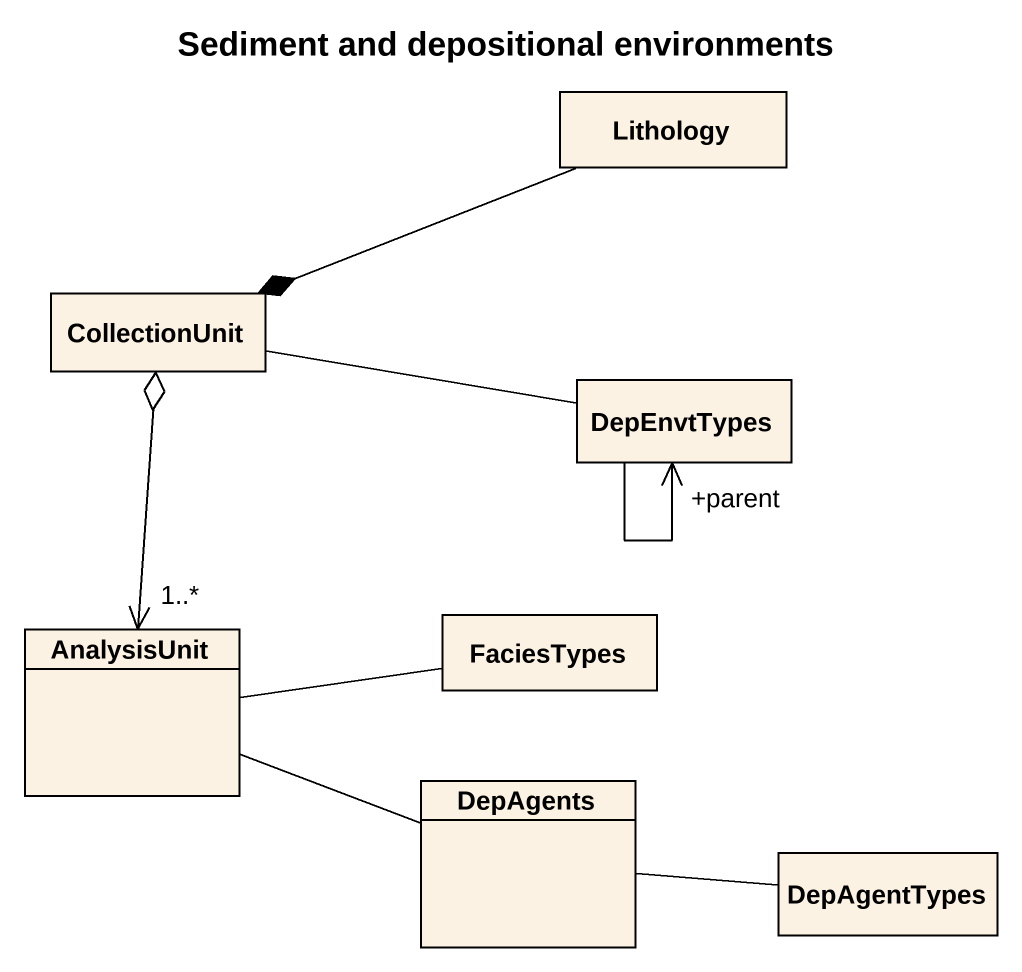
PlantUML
@startuml
title Sediment and depositional environments
hide circle
hide empty members
class Lithology
class CollectionUnit
class DepEnvtTypes
class AnalysisUnit
class FaciesTypes
class DepAgents
class DepAgentTypes
CollectionUnit *-right- Lithology
CollectionUnit -right- DepEnvtTypes
CollectionUnit o--> "1..*" AnalysisUnit
DepEnvtTypes --> "+parent" DepEnvtTypes
AnalysisUnit -right- FaciesTypes
AnalysisUnit -right- DepAgents
DepAgents -right- DepAgentTypes
@enduml
